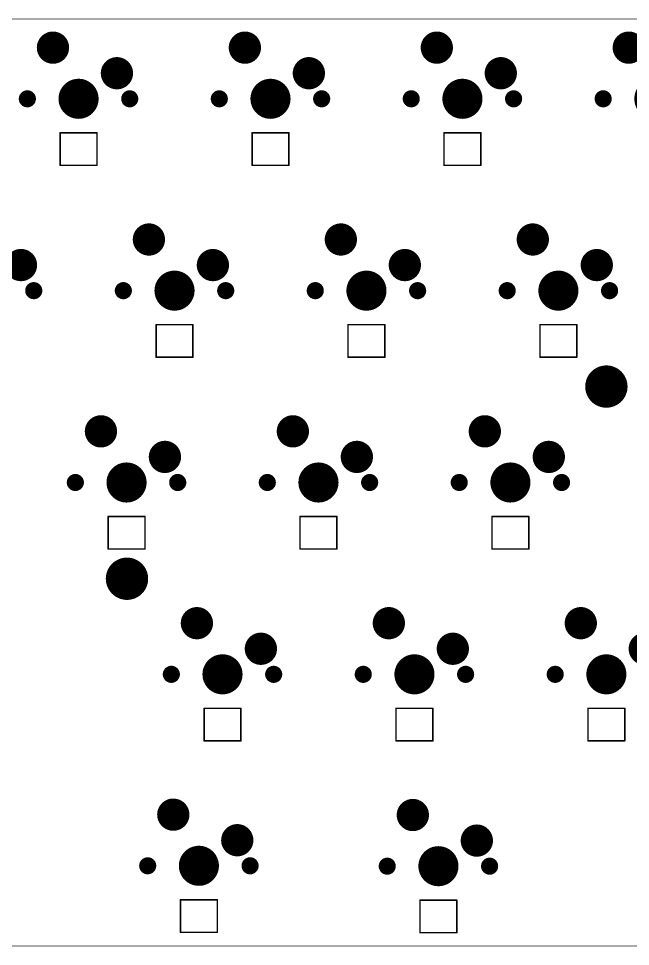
# Model space of a CAD drawing. Extents: x 590 to 893, y 793 to 891.
# Drawn here: x 649.8 to 710.5, y 793.4 to 885.6 of the extents above; entities that cross this region are included whole.
import ezdxf

# ---------------------------------------------------------------- set-up
doc = ezdxf.new("R2010")
doc.units = 0
doc.layers.get('0').update_dxf_attribs({"linetype": 'CONTINUOUS'})
for name, color, linetype in [('BOTTOMSOLDER', 6, 'CONTINUOUS'), ('KEEPOUTLAYER', 6, 'CONTINUOUS'), ('PADHOLELAYER', 156, 'CONTINUOUS')]:
    doc.layers.add(name, color=color, linetype=linetype)

# ---------------------------------------------------------------- blocks, each defined once
blk = doc.blocks.new('____39')
at = {"layer": 'BOTTOMSOLDER'}
for points, const_width in [([(-3.341, 5.08, 1), (-1.739, 5.08, 1)], 1.602), ([(3.009, 2.54, 1), (4.611, 2.54, 1)], 1.602), ([(-0.995, 0, 1), (0.995, 0, 1)], 1.99), ([(-5.505, 0, 1), (-4.655, 0, 1)], 0.85), ([(4.655, 0, 1), (5.505, 0, 1)], 0.85)]:
    blk.add_lwpolyline(points, format="xyb", close=True, dxfattribs=dict(at, const_width=const_width))
at = {"layer": 'PADHOLELAYER'}
for points, const_width in [([(-3.29, 5.08, 1), (-1.79, 5.08, 1)], 1.5), ([(3.06, 2.54, 1), (4.56, 2.54, 1)], 1.5), ([(-0.995, 0, 1), (0.995, 0, 1)], 1.99), ([(-5.505, 0, 1), (-4.655, 0, 1)], 0.85), ([(4.655, 0, 1), (5.505, 0, 1)], 0.85)]:
    blk.add_lwpolyline(points, format="xyb", close=True, dxfattribs=dict(at, const_width=const_width))
blk = doc.blocks.new('____40')
at = {"layer": 'BOTTOMSOLDER'}
for points, const_width in [([(-3.341, 5.08, 1), (-1.739, 5.08, 1)], 1.602), ([(3.009, 2.54, 1), (4.611, 2.54, 1)], 1.602), ([(-0.995, 0, 1), (0.995, 0, 1)], 1.99), ([(-5.505, 0, 1), (-4.655, 0, 1)], 0.85), ([(4.655, 0, 1), (5.505, 0, 1)], 0.85)]:
    blk.add_lwpolyline(points, format="xyb", close=True, dxfattribs=dict(at, const_width=const_width))
at = {"layer": 'PADHOLELAYER'}
for points, const_width in [([(-3.29, 5.08, 1), (-1.79, 5.08, 1)], 1.5), ([(3.06, 2.54, 1), (4.56, 2.54, 1)], 1.5), ([(-0.995, 0, 1), (0.995, 0, 1)], 1.99), ([(-5.505, 0, 1), (-4.655, 0, 1)], 0.85), ([(4.655, 0, 1), (5.505, 0, 1)], 0.85)]:
    blk.add_lwpolyline(points, format="xyb", close=True, dxfattribs=dict(at, const_width=const_width))
blk = doc.blocks.new('____41')
at = {"layer": 'BOTTOMSOLDER'}
for points, const_width in [([(-3.341, 5.08, 1), (-1.739, 5.08, 1)], 1.602), ([(3.009, 2.54, 1), (4.611, 2.54, 1)], 1.602), ([(-0.995, 0, 1), (0.995, 0, 1)], 1.99), ([(-5.505, 0, 1), (-4.655, 0, 1)], 0.85), ([(4.655, 0, 1), (5.505, 0, 1)], 0.85)]:
    blk.add_lwpolyline(points, format="xyb", close=True, dxfattribs=dict(at, const_width=const_width))
at = {"layer": 'PADHOLELAYER'}
for points, const_width in [([(-3.29, 5.08, 1), (-1.79, 5.08, 1)], 1.5), ([(3.06, 2.54, 1), (4.56, 2.54, 1)], 1.5), ([(-0.995, 0, 1), (0.995, 0, 1)], 1.99), ([(-5.505, 0, 1), (-4.655, 0, 1)], 0.85), ([(4.655, 0, 1), (5.505, 0, 1)], 0.85)]:
    blk.add_lwpolyline(points, format="xyb", close=True, dxfattribs=dict(at, const_width=const_width))
blk = doc.blocks.new('____42')
at = {"layer": 'BOTTOMSOLDER'}
for points, const_width in [([(-3.341, 5.08, 1), (-1.739, 5.08, 1)], 1.602), ([(3.009, 2.54, 1), (4.611, 2.54, 1)], 1.602), ([(-0.995, 0, 1), (0.995, 0, 1)], 1.99), ([(-5.505, 0, 1), (-4.655, 0, 1)], 0.85), ([(4.655, 0, 1), (5.505, 0, 1)], 0.85)]:
    blk.add_lwpolyline(points, format="xyb", close=True, dxfattribs=dict(at, const_width=const_width))
at = {"layer": 'PADHOLELAYER'}
for points, const_width in [([(-3.29, 5.08, 1), (-1.79, 5.08, 1)], 1.5), ([(3.06, 2.54, 1), (4.56, 2.54, 1)], 1.5), ([(-0.995, 0, 1), (0.995, 0, 1)], 1.99), ([(-5.505, 0, 1), (-4.655, 0, 1)], 0.85), ([(4.655, 0, 1), (5.505, 0, 1)], 0.85)]:
    blk.add_lwpolyline(points, format="xyb", close=True, dxfattribs=dict(at, const_width=const_width))
blk = doc.blocks.new('____43')
at = {"layer": 'BOTTOMSOLDER'}
for points, const_width in [([(-3.341, 5.08, 1), (-1.739, 5.08, 1)], 1.602), ([(3.009, 2.54, 1), (4.611, 2.54, 1)], 1.602), ([(-0.995, 0, 1), (0.995, 0, 1)], 1.99), ([(-5.505, 0, 1), (-4.655, 0, 1)], 0.85), ([(4.655, 0, 1), (5.505, 0, 1)], 0.85)]:
    blk.add_lwpolyline(points, format="xyb", close=True, dxfattribs=dict(at, const_width=const_width))
at = {"layer": 'PADHOLELAYER'}
for points, const_width in [([(-3.29, 5.08, 1), (-1.79, 5.08, 1)], 1.5), ([(3.06, 2.54, 1), (4.56, 2.54, 1)], 1.5), ([(-0.995, 0, 1), (0.995, 0, 1)], 1.99), ([(-5.505, 0, 1), (-4.655, 0, 1)], 0.85), ([(4.655, 0, 1), (5.505, 0, 1)], 0.85)]:
    blk.add_lwpolyline(points, format="xyb", close=True, dxfattribs=dict(at, const_width=const_width))
blk = doc.blocks.new('____44')
at = {"layer": 'BOTTOMSOLDER'}
for points, const_width in [([(-3.341, 5.08, 1), (-1.739, 5.08, 1)], 1.602), ([(3.009, 2.54, 1), (4.611, 2.54, 1)], 1.602), ([(-0.995, 0, 1), (0.995, 0, 1)], 1.99), ([(-5.505, 0, 1), (-4.655, 0, 1)], 0.85), ([(4.655, 0, 1), (5.505, 0, 1)], 0.85)]:
    blk.add_lwpolyline(points, format="xyb", close=True, dxfattribs=dict(at, const_width=const_width))
at = {"layer": 'PADHOLELAYER'}
for points, const_width in [([(-3.29, 5.08, 1), (-1.79, 5.08, 1)], 1.5), ([(3.06, 2.54, 1), (4.56, 2.54, 1)], 1.5), ([(-0.995, 0, 1), (0.995, 0, 1)], 1.99), ([(-5.505, 0, 1), (-4.655, 0, 1)], 0.85), ([(4.655, 0, 1), (5.505, 0, 1)], 0.85)]:
    blk.add_lwpolyline(points, format="xyb", close=True, dxfattribs=dict(at, const_width=const_width))
blk = doc.blocks.new('____53')
at = {"layer": 'BOTTOMSOLDER'}
for points, const_width in [([(-3.341, 5.08, 1), (-1.739, 5.08, 1)], 1.602), ([(3.009, 2.54, 1), (4.611, 2.54, 1)], 1.602), ([(-0.995, 0, 1), (0.995, 0, 1)], 1.99), ([(-5.505, 0, 1), (-4.655, 0, 1)], 0.85), ([(4.655, 0, 1), (5.505, 0, 1)], 0.85)]:
    blk.add_lwpolyline(points, format="xyb", close=True, dxfattribs=dict(at, const_width=const_width))
at = {"layer": 'PADHOLELAYER'}
for points, const_width in [([(-3.29, 5.08, 1), (-1.79, 5.08, 1)], 1.5), ([(3.06, 2.54, 1), (4.56, 2.54, 1)], 1.5), ([(-0.995, 0, 1), (0.995, 0, 1)], 1.99), ([(-5.505, 0, 1), (-4.655, 0, 1)], 0.85), ([(4.655, 0, 1), (5.505, 0, 1)], 0.85)]:
    blk.add_lwpolyline(points, format="xyb", close=True, dxfattribs=dict(at, const_width=const_width))
blk = doc.blocks.new('____54')
at = {"layer": 'BOTTOMSOLDER'}
for points, const_width in [([(-3.341, 5.08, 1), (-1.739, 5.08, 1)], 1.602), ([(3.009, 2.54, 1), (4.611, 2.54, 1)], 1.602), ([(-0.995, 0, 1), (0.995, 0, 1)], 1.99), ([(-5.505, 0, 1), (-4.655, 0, 1)], 0.85), ([(4.655, 0, 1), (5.505, 0, 1)], 0.85)]:
    blk.add_lwpolyline(points, format="xyb", close=True, dxfattribs=dict(at, const_width=const_width))
at = {"layer": 'PADHOLELAYER'}
for points, const_width in [([(-3.29, 5.08, 1), (-1.79, 5.08, 1)], 1.5), ([(3.06, 2.54, 1), (4.56, 2.54, 1)], 1.5), ([(-0.995, 0, 1), (0.995, 0, 1)], 1.99), ([(-5.505, 0, 1), (-4.655, 0, 1)], 0.85), ([(4.655, 0, 1), (5.505, 0, 1)], 0.85)]:
    blk.add_lwpolyline(points, format="xyb", close=True, dxfattribs=dict(at, const_width=const_width))
blk = doc.blocks.new('____55')
at = {"layer": 'BOTTOMSOLDER'}
for points, const_width in [([(-3.341, 5.08, 1), (-1.739, 5.08, 1)], 1.602), ([(3.009, 2.54, 1), (4.611, 2.54, 1)], 1.602), ([(-0.995, 0, 1), (0.995, 0, 1)], 1.99), ([(-5.505, 0, 1), (-4.655, 0, 1)], 0.85), ([(4.655, 0, 1), (5.505, 0, 1)], 0.85)]:
    blk.add_lwpolyline(points, format="xyb", close=True, dxfattribs=dict(at, const_width=const_width))
at = {"layer": 'PADHOLELAYER'}
for points, const_width in [([(-3.29, 5.08, 1), (-1.79, 5.08, 1)], 1.5), ([(3.06, 2.54, 1), (4.56, 2.54, 1)], 1.5), ([(-0.995, 0, 1), (0.995, 0, 1)], 1.99), ([(-5.505, 0, 1), (-4.655, 0, 1)], 0.85), ([(4.655, 0, 1), (5.505, 0, 1)], 0.85)]:
    blk.add_lwpolyline(points, format="xyb", close=True, dxfattribs=dict(at, const_width=const_width))
blk = doc.blocks.new('____57')
at = {"layer": 'BOTTOMSOLDER'}
for points, const_width in [([(-3.341, 5.08, 1), (-1.739, 5.08, 1)], 1.602), ([(3.009, 2.54, 1), (4.611, 2.54, 1)], 1.602), ([(-0.995, 0, 1), (0.995, 0, 1)], 1.99), ([(-5.505, 0, 1), (-4.655, 0, 1)], 0.85), ([(4.655, 0, 1), (5.505, 0, 1)], 0.85)]:
    blk.add_lwpolyline(points, format="xyb", close=True, dxfattribs=dict(at, const_width=const_width))
at = {"layer": 'PADHOLELAYER'}
for points, const_width in [([(-3.29, 5.08, 1), (-1.79, 5.08, 1)], 1.5), ([(3.06, 2.54, 1), (4.56, 2.54, 1)], 1.5), ([(-0.995, 0, 1), (0.995, 0, 1)], 1.99), ([(-5.505, 0, 1), (-4.655, 0, 1)], 0.85), ([(4.655, 0, 1), (5.505, 0, 1)], 0.85)]:
    blk.add_lwpolyline(points, format="xyb", close=True, dxfattribs=dict(at, const_width=const_width))
blk = doc.blocks.new('____80')
at = {"layer": 'BOTTOMSOLDER'}
for points, const_width in [([(-3.341, 5.08, 1), (-1.739, 5.08, 1)], 1.602), ([(3.009, 2.54, 1), (4.611, 2.54, 1)], 1.602), ([(-0.995, 0, 1), (0.995, 0, 1)], 1.99), ([(-5.505, 0, 1), (-4.655, 0, 1)], 0.85), ([(4.655, 0, 1), (5.505, 0, 1)], 0.85)]:
    blk.add_lwpolyline(points, format="xyb", close=True, dxfattribs=dict(at, const_width=const_width))
at = {"layer": 'PADHOLELAYER'}
for points, const_width in [([(-3.29, 5.08, 1), (-1.79, 5.08, 1)], 1.5), ([(3.06, 2.54, 1), (4.56, 2.54, 1)], 1.5), ([(-0.995, 0, 1), (0.995, 0, 1)], 1.99), ([(-5.505, 0, 1), (-4.655, 0, 1)], 0.85), ([(4.655, 0, 1), (5.505, 0, 1)], 0.85)]:
    blk.add_lwpolyline(points, format="xyb", close=True, dxfattribs=dict(at, const_width=const_width))
blk = doc.blocks.new('____84')
at = {"layer": 'BOTTOMSOLDER'}
for points, const_width in [([(-3.341, 5.08, 1), (-1.739, 5.08, 1)], 1.602), ([(3.009, 2.54, 1), (4.611, 2.54, 1)], 1.602), ([(-0.995, 0, 1), (0.995, 0, 1)], 1.99), ([(-5.505, 0, 1), (-4.655, 0, 1)], 0.85), ([(4.655, 0, 1), (5.505, 0, 1)], 0.85)]:
    blk.add_lwpolyline(points, format="xyb", close=True, dxfattribs=dict(at, const_width=const_width))
at = {"layer": 'PADHOLELAYER'}
for points, const_width in [([(-3.29, 5.08, 1), (-1.79, 5.08, 1)], 1.5), ([(3.06, 2.54, 1), (4.56, 2.54, 1)], 1.5), ([(-0.995, 0, 1), (0.995, 0, 1)], 1.99), ([(-5.505, 0, 1), (-4.655, 0, 1)], 0.85), ([(4.655, 0, 1), (5.505, 0, 1)], 0.85)]:
    blk.add_lwpolyline(points, format="xyb", close=True, dxfattribs=dict(at, const_width=const_width))
blk = doc.blocks.new('____87')
at = {"layer": 'BOTTOMSOLDER'}
for points, const_width in [([(-3.341, 5.08, 1), (-1.739, 5.08, 1)], 1.602), ([(3.009, 2.54, 1), (4.611, 2.54, 1)], 1.602), ([(-0.995, 0, 1), (0.995, 0, 1)], 1.99), ([(-5.505, 0, 1), (-4.655, 0, 1)], 0.85), ([(4.655, 0, 1), (5.505, 0, 1)], 0.85)]:
    blk.add_lwpolyline(points, format="xyb", close=True, dxfattribs=dict(at, const_width=const_width))
at = {"layer": 'PADHOLELAYER'}
for points, const_width in [([(-3.29, 5.08, 1), (-1.79, 5.08, 1)], 1.5), ([(3.06, 2.54, 1), (4.56, 2.54, 1)], 1.5), ([(-0.995, 0, 1), (0.995, 0, 1)], 1.99), ([(-5.505, 0, 1), (-4.655, 0, 1)], 0.85), ([(4.655, 0, 1), (5.505, 0, 1)], 0.85)]:
    blk.add_lwpolyline(points, format="xyb", close=True, dxfattribs=dict(at, const_width=const_width))
blk = doc.blocks.new('____89')
at = {"layer": 'BOTTOMSOLDER'}
for points, const_width in [([(-3.341, 5.08, 1), (-1.739, 5.08, 1)], 1.602), ([(3.009, 2.54, 1), (4.611, 2.54, 1)], 1.602), ([(-0.995, 0, 1), (0.995, 0, 1)], 1.99), ([(-5.505, 0, 1), (-4.655, 0, 1)], 0.85), ([(4.655, 0, 1), (5.505, 0, 1)], 0.85)]:
    blk.add_lwpolyline(points, format="xyb", close=True, dxfattribs=dict(at, const_width=const_width))
at = {"layer": 'PADHOLELAYER'}
for points, const_width in [([(-3.29, 5.08, 1), (-1.79, 5.08, 1)], 1.5), ([(3.06, 2.54, 1), (4.56, 2.54, 1)], 1.5), ([(-0.995, 0, 1), (0.995, 0, 1)], 1.99), ([(-5.505, 0, 1), (-4.655, 0, 1)], 0.85), ([(4.655, 0, 1), (5.505, 0, 1)], 0.85)]:
    blk.add_lwpolyline(points, format="xyb", close=True, dxfattribs=dict(at, const_width=const_width))
blk = doc.blocks.new('____90')
at = {"layer": 'BOTTOMSOLDER'}
for points, const_width in [([(-3.341, 5.08, 1), (-1.739, 5.08, 1)], 1.602), ([(3.009, 2.54, 1), (4.611, 2.54, 1)], 1.602), ([(-0.995, 0, 1), (0.995, 0, 1)], 1.99), ([(-5.505, 0, 1), (-4.655, 0, 1)], 0.85), ([(4.655, 0, 1), (5.505, 0, 1)], 0.85)]:
    blk.add_lwpolyline(points, format="xyb", close=True, dxfattribs=dict(at, const_width=const_width))
at = {"layer": 'PADHOLELAYER'}
for points, const_width in [([(-3.29, 5.08, 1), (-1.79, 5.08, 1)], 1.5), ([(3.06, 2.54, 1), (4.56, 2.54, 1)], 1.5), ([(-0.995, 0, 1), (0.995, 0, 1)], 1.99), ([(-5.505, 0, 1), (-4.655, 0, 1)], 0.85), ([(4.655, 0, 1), (5.505, 0, 1)], 0.85)]:
    blk.add_lwpolyline(points, format="xyb", close=True, dxfattribs=dict(at, const_width=const_width))
blk = doc.blocks.new('____92')
at = {"layer": 'BOTTOMSOLDER'}
for points, const_width in [([(-3.341, 5.08, 1), (-1.739, 5.08, 1)], 1.602), ([(3.009, 2.54, 1), (4.611, 2.54, 1)], 1.602), ([(-0.995, 0, 1), (0.995, 0, 1)], 1.99), ([(-5.505, 0, 1), (-4.655, 0, 1)], 0.85), ([(4.655, 0, 1), (5.505, 0, 1)], 0.85)]:
    blk.add_lwpolyline(points, format="xyb", close=True, dxfattribs=dict(at, const_width=const_width))
at = {"layer": 'PADHOLELAYER'}
for points, const_width in [([(-3.29, 5.08, 1), (-1.79, 5.08, 1)], 1.5), ([(3.06, 2.54, 1), (4.56, 2.54, 1)], 1.5), ([(-0.995, 0, 1), (0.995, 0, 1)], 1.99), ([(-5.505, 0, 1), (-4.655, 0, 1)], 0.85), ([(4.655, 0, 1), (5.505, 0, 1)], 0.85)]:
    blk.add_lwpolyline(points, format="xyb", close=True, dxfattribs=dict(at, const_width=const_width))
blk = doc.blocks.new('6028RGB_194')
at = {"layer": 'KEEPOUTLAYER', "const_width": 0.15}
for points in [[(-1.826, -1.604), (-1.826, 1.622)], [(-1.826, 1.622), (1.826, 1.622)], [(1.826, -1.604), (1.826, 1.622)], [(-1.826, -1.604), (1.826, -1.604)]]:
    blk.add_lwpolyline(points, dxfattribs=at)
at = {"layer": 'KEEPOUTLAYER', "const_width": 0.075}
for points in [[(-1.864, 1.622, 1), (-1.789, 1.622, 1)], [(-1.864, 1.622, 1), (-1.789, 1.622, 1)], [(1.789, 1.622, 1), (1.864, 1.622, 1)], [(1.789, 1.622, 1), (1.864, 1.622, 1)], [(-1.864, -1.604, 1), (-1.789, -1.604, 1)], [(-1.864, -1.604, 1), (-1.789, -1.604, 1)], [(1.789, -1.604, 1), (1.864, -1.604, 1)], [(1.789, -1.604, 1), (1.864, -1.604, 1)]]:
    blk.add_lwpolyline(points, format="xyb", close=True, dxfattribs=at)
blk = doc.blocks.new('6028RGB_195')
at = {"layer": 'KEEPOUTLAYER', "const_width": 0.15}
for points in [[(-1.826, 1.622), (1.826, 1.622)], [(-1.826, -1.604), (-1.826, 1.622)], [(1.826, -1.604), (1.826, 1.622)], [(-1.826, -1.604), (1.826, -1.604)]]:
    blk.add_lwpolyline(points, dxfattribs=at)
at = {"layer": 'KEEPOUTLAYER', "const_width": 0.075}
for points in [[(-1.864, 1.622, 1), (-1.789, 1.622, 1)], [(-1.864, 1.622, 1), (-1.789, 1.622, 1)], [(1.789, 1.622, 1), (1.864, 1.622, 1)], [(1.789, 1.622, 1), (1.864, 1.622, 1)], [(-1.864, -1.604, 1), (-1.789, -1.604, 1)], [(-1.864, -1.604, 1), (-1.789, -1.604, 1)], [(1.789, -1.604, 1), (1.864, -1.604, 1)], [(1.789, -1.604, 1), (1.864, -1.604, 1)]]:
    blk.add_lwpolyline(points, format="xyb", close=True, dxfattribs=at)
blk = doc.blocks.new('6028RGB_196')
at = {"layer": 'KEEPOUTLAYER', "const_width": 0.15}
for points in [[(-1.826, -1.604), (-1.826, 1.622)], [(-1.826, 1.622), (1.826, 1.622)], [(1.826, -1.604), (1.826, 1.622)], [(-1.826, -1.604), (1.826, -1.604)]]:
    blk.add_lwpolyline(points, dxfattribs=at)
at = {"layer": 'KEEPOUTLAYER', "const_width": 0.075}
for points in [[(-1.864, 1.622, 1), (-1.789, 1.622, 1)], [(-1.864, 1.622, 1), (-1.789, 1.622, 1)], [(1.789, 1.622, 1), (1.864, 1.622, 1)], [(1.789, 1.622, 1), (1.864, 1.622, 1)], [(-1.864, -1.604, 1), (-1.789, -1.604, 1)], [(-1.864, -1.604, 1), (-1.789, -1.604, 1)], [(1.789, -1.604, 1), (1.864, -1.604, 1)], [(1.789, -1.604, 1), (1.864, -1.604, 1)]]:
    blk.add_lwpolyline(points, format="xyb", close=True, dxfattribs=at)
blk = doc.blocks.new('6028RGB_202')
at = {"layer": 'KEEPOUTLAYER', "const_width": 0.15}
for points in [[(-1.826, 1.622), (1.826, 1.622)], [(-1.826, -1.604), (-1.826, 1.622)], [(1.826, -1.604), (1.826, 1.622)], [(-1.826, -1.604), (1.826, -1.604)]]:
    blk.add_lwpolyline(points, dxfattribs=at)
at = {"layer": 'KEEPOUTLAYER', "const_width": 0.075}
for points in [[(-1.864, 1.622, 1), (-1.789, 1.622, 1)], [(-1.864, 1.622, 1), (-1.789, 1.622, 1)], [(1.789, 1.622, 1), (1.864, 1.622, 1)], [(1.789, 1.622, 1), (1.864, 1.622, 1)], [(-1.864, -1.604, 1), (-1.789, -1.604, 1)], [(-1.864, -1.604, 1), (-1.789, -1.604, 1)], [(1.789, -1.604, 1), (1.864, -1.604, 1)], [(1.789, -1.604, 1), (1.864, -1.604, 1)]]:
    blk.add_lwpolyline(points, format="xyb", close=True, dxfattribs=at)
blk = doc.blocks.new('6028RGB_203')
at = {"layer": 'KEEPOUTLAYER', "const_width": 0.15}
for points in [[(-1.826, -1.604), (-1.826, 1.622)], [(-1.826, 1.622), (1.826, 1.622)], [(1.826, -1.604), (1.826, 1.622)], [(-1.826, -1.604), (1.826, -1.604)]]:
    blk.add_lwpolyline(points, dxfattribs=at)
at = {"layer": 'KEEPOUTLAYER', "const_width": 0.075}
for points in [[(-1.864, 1.622, 1), (-1.789, 1.622, 1)], [(-1.864, 1.622, 1), (-1.789, 1.622, 1)], [(1.789, 1.622, 1), (1.864, 1.622, 1)], [(1.789, 1.622, 1), (1.864, 1.622, 1)], [(-1.864, -1.604, 1), (-1.789, -1.604, 1)], [(-1.864, -1.604, 1), (-1.789, -1.604, 1)], [(1.789, -1.604, 1), (1.864, -1.604, 1)], [(1.789, -1.604, 1), (1.864, -1.604, 1)]]:
    blk.add_lwpolyline(points, format="xyb", close=True, dxfattribs=at)
blk = doc.blocks.new('6028RGB_204')
at = {"layer": 'KEEPOUTLAYER', "const_width": 0.15}
for points in [[(-1.826, 1.622), (1.826, 1.622)], [(-1.826, -1.604), (-1.826, 1.622)], [(1.826, -1.604), (1.826, 1.622)], [(-1.826, -1.604), (1.826, -1.604)]]:
    blk.add_lwpolyline(points, dxfattribs=at)
at = {"layer": 'KEEPOUTLAYER', "const_width": 0.075}
for points in [[(-1.864, 1.622, 1), (-1.789, 1.622, 1)], [(-1.864, 1.622, 1), (-1.789, 1.622, 1)], [(1.789, 1.622, 1), (1.864, 1.622, 1)], [(1.789, 1.622, 1), (1.864, 1.622, 1)], [(-1.864, -1.604, 1), (-1.789, -1.604, 1)], [(-1.864, -1.604, 1), (-1.789, -1.604, 1)], [(1.789, -1.604, 1), (1.864, -1.604, 1)], [(1.789, -1.604, 1), (1.864, -1.604, 1)]]:
    blk.add_lwpolyline(points, format="xyb", close=True, dxfattribs=at)
blk = doc.blocks.new('6028RGB_227')
at = {"layer": 'KEEPOUTLAYER', "const_width": 0.15}
for points in [[(-1.826, -1.604), (-1.826, 1.622)], [(-1.826, 1.622), (1.826, 1.622)], [(1.826, -1.604), (1.826, 1.622)], [(-1.826, -1.604), (1.826, -1.604)]]:
    blk.add_lwpolyline(points, dxfattribs=at)
at = {"layer": 'KEEPOUTLAYER', "const_width": 0.075}
for points in [[(-1.864, 1.622, 1), (-1.789, 1.622, 1)], [(-1.864, 1.622, 1), (-1.789, 1.622, 1)], [(1.789, 1.622, 1), (1.864, 1.622, 1)], [(1.789, 1.622, 1), (1.864, 1.622, 1)], [(-1.864, -1.604, 1), (-1.789, -1.604, 1)], [(-1.864, -1.604, 1), (-1.789, -1.604, 1)], [(1.789, -1.604, 1), (1.864, -1.604, 1)], [(1.789, -1.604, 1), (1.864, -1.604, 1)]]:
    blk.add_lwpolyline(points, format="xyb", close=True, dxfattribs=at)
blk = doc.blocks.new('6028RGB_228')
at = {"layer": 'KEEPOUTLAYER', "const_width": 0.15}
for points in [[(-1.826, 1.622), (1.826, 1.622)], [(-1.826, -1.604), (-1.826, 1.622)], [(1.826, -1.604), (1.826, 1.622)], [(-1.826, -1.604), (1.826, -1.604)]]:
    blk.add_lwpolyline(points, dxfattribs=at)
at = {"layer": 'KEEPOUTLAYER', "const_width": 0.075}
for points in [[(-1.864, 1.622, 1), (-1.789, 1.622, 1)], [(-1.864, 1.622, 1), (-1.789, 1.622, 1)], [(1.789, 1.622, 1), (1.864, 1.622, 1)], [(1.789, 1.622, 1), (1.864, 1.622, 1)], [(-1.864, -1.604, 1), (-1.789, -1.604, 1)], [(-1.864, -1.604, 1), (-1.789, -1.604, 1)], [(1.789, -1.604, 1), (1.864, -1.604, 1)], [(1.789, -1.604, 1), (1.864, -1.604, 1)]]:
    blk.add_lwpolyline(points, format="xyb", close=True, dxfattribs=at)
blk = doc.blocks.new('6028RGB_229')
at = {"layer": 'KEEPOUTLAYER', "const_width": 0.15}
for points in [[(-1.826, -1.604), (-1.826, 1.622)], [(-1.826, 1.622), (1.826, 1.622)], [(1.826, -1.604), (1.826, 1.622)], [(-1.826, -1.604), (1.826, -1.604)]]:
    blk.add_lwpolyline(points, dxfattribs=at)
at = {"layer": 'KEEPOUTLAYER', "const_width": 0.075}
for points in [[(-1.864, 1.622, 1), (-1.789, 1.622, 1)], [(-1.864, 1.622, 1), (-1.789, 1.622, 1)], [(1.789, 1.622, 1), (1.864, 1.622, 1)], [(1.789, 1.622, 1), (1.864, 1.622, 1)], [(-1.864, -1.604, 1), (-1.789, -1.604, 1)], [(-1.864, -1.604, 1), (-1.789, -1.604, 1)], [(1.789, -1.604, 1), (1.864, -1.604, 1)], [(1.789, -1.604, 1), (1.864, -1.604, 1)]]:
    blk.add_lwpolyline(points, format="xyb", close=True, dxfattribs=at)
blk = doc.blocks.new('6028RGB_231')
at = {"layer": 'KEEPOUTLAYER', "const_width": 0.15}
for points in [[(-1.826, -1.604), (-1.826, 1.622)], [(-1.826, 1.622), (1.826, 1.622)], [(1.826, -1.604), (1.826, 1.622)], [(-1.826, -1.604), (1.826, -1.604)]]:
    blk.add_lwpolyline(points, dxfattribs=at)
at = {"layer": 'KEEPOUTLAYER', "const_width": 0.075}
for points in [[(-1.864, 1.622, 1), (-1.789, 1.622, 1)], [(-1.864, 1.622, 1), (-1.789, 1.622, 1)], [(1.789, 1.622, 1), (1.864, 1.622, 1)], [(1.789, 1.622, 1), (1.864, 1.622, 1)], [(-1.864, -1.604, 1), (-1.789, -1.604, 1)], [(-1.864, -1.604, 1), (-1.789, -1.604, 1)], [(1.789, -1.604, 1), (1.864, -1.604, 1)], [(1.789, -1.604, 1), (1.864, -1.604, 1)]]:
    blk.add_lwpolyline(points, format="xyb", close=True, dxfattribs=at)
blk = doc.blocks.new('6028RGB_237')
at = {"layer": 'KEEPOUTLAYER', "const_width": 0.15}
for points in [[(-1.826, -1.604), (-1.826, 1.622)], [(-1.826, 1.622), (1.826, 1.622)], [(1.826, -1.604), (1.826, 1.622)], [(-1.826, -1.604), (1.826, -1.604)]]:
    blk.add_lwpolyline(points, dxfattribs=at)
at = {"layer": 'KEEPOUTLAYER', "const_width": 0.075}
for points in [[(-1.864, 1.622, 1), (-1.789, 1.622, 1)], [(-1.864, 1.622, 1), (-1.789, 1.622, 1)], [(1.789, 1.622, 1), (1.864, 1.622, 1)], [(1.789, 1.622, 1), (1.864, 1.622, 1)], [(-1.864, -1.604, 1), (-1.789, -1.604, 1)], [(-1.864, -1.604, 1), (-1.789, -1.604, 1)], [(1.789, -1.604, 1), (1.864, -1.604, 1)], [(1.789, -1.604, 1), (1.864, -1.604, 1)]]:
    blk.add_lwpolyline(points, format="xyb", close=True, dxfattribs=at)
blk = doc.blocks.new('6028RGB_238')
at = {"layer": 'KEEPOUTLAYER', "const_width": 0.15}
for points in [[(-1.826, 1.622), (1.826, 1.622)], [(-1.826, -1.604), (-1.826, 1.622)], [(1.826, -1.604), (1.826, 1.622)], [(-1.826, -1.604), (1.826, -1.604)]]:
    blk.add_lwpolyline(points, dxfattribs=at)
at = {"layer": 'KEEPOUTLAYER', "const_width": 0.075}
for points in [[(-1.864, 1.622, 1), (-1.789, 1.622, 1)], [(-1.864, 1.622, 1), (-1.789, 1.622, 1)], [(1.789, 1.622, 1), (1.864, 1.622, 1)], [(1.789, 1.622, 1), (1.864, 1.622, 1)], [(-1.864, -1.604, 1), (-1.789, -1.604, 1)], [(-1.864, -1.604, 1), (-1.789, -1.604, 1)], [(1.789, -1.604, 1), (1.864, -1.604, 1)], [(1.789, -1.604, 1), (1.864, -1.604, 1)]]:
    blk.add_lwpolyline(points, format="xyb", close=True, dxfattribs=at)
blk = doc.blocks.new('6028RGB_239')
at = {"layer": 'KEEPOUTLAYER', "const_width": 0.15}
for points in [[(-1.826, -1.604), (-1.826, 1.622)], [(-1.826, 1.622), (1.826, 1.622)], [(1.826, -1.604), (1.826, 1.622)], [(-1.826, -1.604), (1.826, -1.604)]]:
    blk.add_lwpolyline(points, dxfattribs=at)
at = {"layer": 'KEEPOUTLAYER', "const_width": 0.075}
for points in [[(-1.864, 1.622, 1), (-1.789, 1.622, 1)], [(-1.864, 1.622, 1), (-1.789, 1.622, 1)], [(1.789, 1.622, 1), (1.864, 1.622, 1)], [(1.789, 1.622, 1), (1.864, 1.622, 1)], [(-1.864, -1.604, 1), (-1.789, -1.604, 1)], [(-1.864, -1.604, 1), (-1.789, -1.604, 1)], [(1.789, -1.604, 1), (1.864, -1.604, 1)], [(1.789, -1.604, 1), (1.864, -1.604, 1)]]:
    blk.add_lwpolyline(points, format="xyb", close=True, dxfattribs=at)
blk = doc.blocks.new('6028RGB_240')
at = {"layer": 'KEEPOUTLAYER', "const_width": 0.15}
for points in [[(-1.826, 1.622), (1.826, 1.622)], [(-1.826, -1.604), (-1.826, 1.622)], [(1.826, -1.604), (1.826, 1.622)], [(-1.826, -1.604), (1.826, -1.604)]]:
    blk.add_lwpolyline(points, dxfattribs=at)
at = {"layer": 'KEEPOUTLAYER', "const_width": 0.075}
for points in [[(-1.864, 1.622, 1), (-1.789, 1.622, 1)], [(-1.864, 1.622, 1), (-1.789, 1.622, 1)], [(1.789, 1.622, 1), (1.864, 1.622, 1)], [(1.789, 1.622, 1), (1.864, 1.622, 1)], [(-1.864, -1.604, 1), (-1.789, -1.604, 1)], [(-1.864, -1.604, 1), (-1.789, -1.604, 1)], [(1.789, -1.604, 1), (1.864, -1.604, 1)], [(1.789, -1.604, 1), (1.864, -1.604, 1)]]:
    blk.add_lwpolyline(points, format="xyb", close=True, dxfattribs=at)

msp = doc.modelspace()

# ---------------------------------------------------------------- linework, layer by layer
at = {"layer": 'BOTTOMSOLDER', "const_width": 2.102}
for points in [[(707.057, 849.027, 1), (709.158, 849.027, 1)], [(659.476, 829.945, 1), (661.578, 829.945, 1)]]:
    msp.add_lwpolyline(points, format="xyb", close=True, dxfattribs=at)
at = {"layer": 'KEEPOUTLAYER', "const_width": 0.0635}
for points in [[(592.219, 885.539), (747.795, 885.539)], [(592.219, 793.464), (890.67, 793.464)]]:
    msp.add_lwpolyline(points, dxfattribs=at)
at = {"layer": 'PADHOLELAYER', "const_width": 1.249}
for points in [[(707.483, 849.027, 1), (708.732, 849.027, 1)], [(659.902, 829.945, 1), (661.152, 829.945, 1)]]:
    msp.add_lwpolyline(points, format="xyb", close=True, dxfattribs=at)

# ---------------------------------------------------------------- block references
for name, p in [('____40', (655.72, 877.602)), ('____42', (674.77, 877.602)), ('____44', (693.82, 877.602)), ('____53', (712.87, 877.602)), ('6028RGB_196', (655.72, 872.602)), ('6028RGB_195', (674.77, 872.602)), ('6028RGB_194', (693.82, 872.602)), ('____57', (646.195, 858.552)), ('____55', (665.245, 858.552)), ('____87', (684.295, 858.552)), ('____84', (703.345, 858.552)), ('6028RGB_204', (665.245, 853.552)), ('6028RGB_203', (684.295, 853.552)), ('6028RGB_202', (703.345, 853.552)), ('____39', (660.483, 839.502)), ('____54', (679.533, 839.502)), ('____80', (698.583, 839.502)), ('6028RGB_229', (660.483, 834.502)), ('6028RGB_228', (679.533, 834.502)), ('6028RGB_227', (698.583, 834.502)), ('____92', (670.008, 820.452)), ('____43', (689.058, 820.452)), ('____41', (708.108, 820.452)), ('6028RGB_231', (670.008, 815.452)), ('6028RGB_238', (689.058, 815.452)), ('6028RGB_237', (708.108, 815.452)), ('____90', (667.664, 801.44)), ('____89', (691.439, 801.402)), ('6028RGB_240', (667.664, 796.44)), ('6028RGB_239', (691.439, 796.402))]:
    msp.add_blockref(name, p)

doc.saveas('drawing.dxf')
